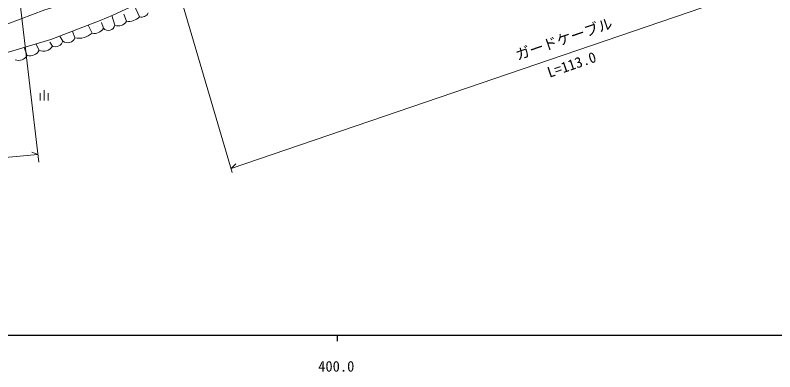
# Model space of a CAD drawing. Units: millimetres at full size, sheet at 1:1000; details may follow other scales. Extents: x 40000 to 680000, y 20000 to 380000.
# Drawn here: x 412457 to 543497, y 198715 to 260180 of the extents above; entities that cross this region are included whole.
import ezdxf
from ezdxf.enums import TextEntityAlignment as Align

# ---------------------------------------------------------------- set-up
doc = ezdxf.new("R2010")
doc.units = ezdxf.units.MM
doc.header["$LTSCALE"] = 1000
for name, color, linetype, lineweight in [('M-BGD', 7, 'Continuous', 13), ('M-STR-HTXT', 7, 'Continuous', 13), ('M-TTL-BAND', 7, 'Continuous', 25)]:
    doc.layers.add(name, color=color, linetype=linetype, lineweight=lineweight)
doc.styles.add('ＭＳ ゴシック', font='')
doc.styles.get('ＭＳ ゴシック').set_extended_font_data('MS Gothic')

msp = doc.modelspace()

# ---------------------------------------------------------------- linework, layer by layer
at = {"layer": 'M-BGD'}
for p, q in [((433876, 259902), (432966, 261886)), ((429657, 258461), (429137, 260102)), ((431644, 259139), (431175, 260343)), ((425709, 257081), (425070, 258488)), ((427689, 257924), (427323, 258939)), ((422770, 256299), (422371, 257444)), ((418871, 254839), (418461, 255554)), ((420698, 255715), (420138, 256581)), ((414529, 253257), (413989, 254627)), ((416592, 254152), (416021, 255226)), ((416770, 245488), (416770, 246713)), ((417470, 245488), (417470, 247238)), ((418170, 245488), (418170, 246713))]:
    msp.add_line(p, q, dxfattribs=at)
for points in [[(409910, 253425), (418593, 255983), (427112, 259277), (429317, 260175), (433672, 262217), (442899, 265374), (453079, 267661), (464838, 270192), (476189, 270736), (487705, 270894), (495653, 271139), (502186, 271874), (508283, 273616), (513046, 276120), (517048, 280611), (520396, 286954), (522029, 289676), (523580, 291390), (526411, 298141), (529813, 304292), (531392, 307504), (536618, 314064), (540227, 317409)], [(350233, 231871), (358970, 236825), (369450, 241480), (382546, 247444), (386244, 248917), (393361, 251636), (401228, 255174), (406862, 257079), (417586, 261081), (430053, 264837), (434239, 266416), (437898, 268814)]]:
    msp.add_lwpolyline(points, dxfattribs=at)
for centre, radius, start, end in [((432021, 261685), 2574, 261.59224, 316.14576), ((434261, 261092), 1251, 252.08712, 335.83785), ((428540, 258680), 1138, 221.61344, 348.8968), ((430287, 259867), 1540, 245.87863, 331.80396), ((423511, 259429), 3216, 256.68887, 313.10538), ((426110, 258884), 1847, 257.44046, 328.68669), ((419388, 256104), 1366, 247.75069, 343.4737), ((421520, 256768), 1336, 232.03681, 339.4408), ((417350, 255760), 1778, 244.75549, 328.81669), ((413019, 254124), 1742, 251.19409, 330.14616), ((415010, 254972), 1782, 254.32741, 332.57402)]:
    msp.add_arc(centre, radius, start, end, dxfattribs=at)
at = {"layer": 'M-STR-HTXT'}
for p, q in [((433992, 287062), (449913, 233058)), ((411799, 274978), (416534, 234820)), ((449707, 233757), (564615, 272975)), ((338077, 229189), (416378, 236146)), ((416378, 236146), (415337, 236556)), ((449707, 233757), (450492, 234553))]:
    msp.add_line(p, q, dxfattribs=at)
at = {"layer": 'M-TTL-BAND'}
for p, q in [((40000, 205000), (579000, 205000)), ((468000, 205000), (468000, 204000))]:
    msp.add_line(p, q, dxfattribs=at)

# ---------------------------------------------------------------- texts
at = {"layer": 'M-STR-HTXT', "style": 'ＭＳ ゴシック'}
for s, p in [('ガードケーブル', (499309, 251873)), ('L=113.0', (504799, 248864))]:
    msp.add_text(s, height=1833, rotation=18.845, dxfattribs=at).set_placement(p, align=Align.BOTTOM_LEFT)
at = {"layer": 'M-TTL-BAND', "style": 'ＭＳ ゴシック'}
msp.add_text('400.0', height=1833, dxfattribs=at).set_placement((467844, 198195), align=Align.BOTTOM_CENTER)

doc.saveas('drawing.dxf')
